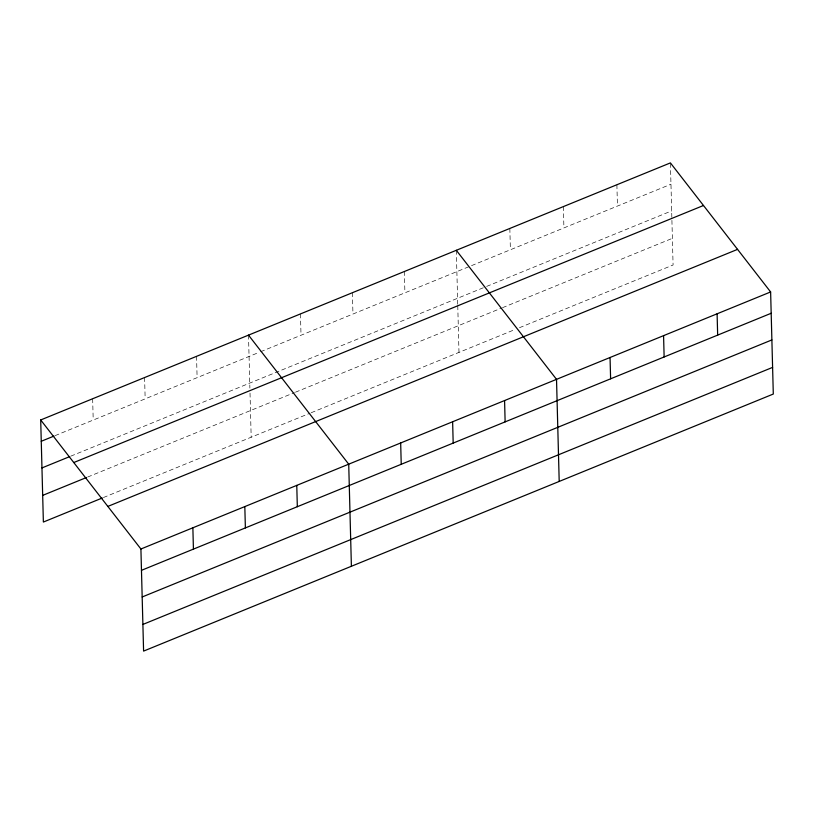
<?xml version="1.0" encoding="UTF-8"?>
<svg xmlns="http://www.w3.org/2000/svg" width="814" height="814" viewBox="0 0 814 814"><rect width="100%" height="100%" fill="white"/><g stroke="black" fill="none" stroke-linecap="round" stroke-linejoin="round"><path stroke-width="0.61" stroke-dasharray="4.07 3.05" d="M55.108 435.622L259.452 352.208M260.612 351.74L670.97 184.218M70.818 456.145L485.49 286.874M486.66 286.396L671.662 210.877M87.698 477.014L294.353 392.653M295.502 392.185L501.332 308.16M502.503 307.692L672.384 238.339M103.409 497.537L310.053 413.186M311.213 412.718L514.835 329.589M519.485 327.696L673.086 264.998L670.41 162.902M616.89 184.758L617.439 206.074M563.359 206.603L563.919 227.92M509.839 228.449L510.388 249.776M456.308 250.305L457.733 304.517M457.763 305.769L458.984 352.391M404.355 271.51L404.914 292.826M352.411 292.714L352.961 314.031M300.458 313.919L301.017 335.246M248.504 335.134L249.888 388.095M250.02 393.091L251.18 437.22M196.55 356.339L197.11 377.655M144.607 377.543L145.157 398.86M92.654 398.748L93.213 420.075"/><path stroke-width="1.22" d="M40.7 419.963L670.41 162.902L770.624 291.951L773.3 394.037L143.59 651.098L140.914 549.002L40.7 419.963L43.376 522.049L102.249 498.015M41.26 441.28L53.958 436.09M41.952 467.928L69.668 456.623M73.769 462.545L703.479 205.494M42.674 495.39L86.549 477.482M107.845 506.42L737.555 249.369M140.914 549.002L770.624 291.951M141.473 570.329L771.184 313.268M142.175 596.977L771.886 339.926M142.888 624.44L772.598 367.389M456.308 250.305L556.522 379.355L559.198 481.44M248.504 335.134L348.718 464.184L351.394 566.269M717.103 313.807L717.663 335.124M663.573 335.653L664.132 356.97M610.052 357.499L610.612 378.815M504.578 400.559L505.128 421.876M452.625 421.764L453.184 443.081M400.671 442.969L401.231 464.295M296.774 485.388L297.324 506.705M244.821 506.593L245.38 527.91M192.867 527.798L193.427 549.114"/></g></svg>
